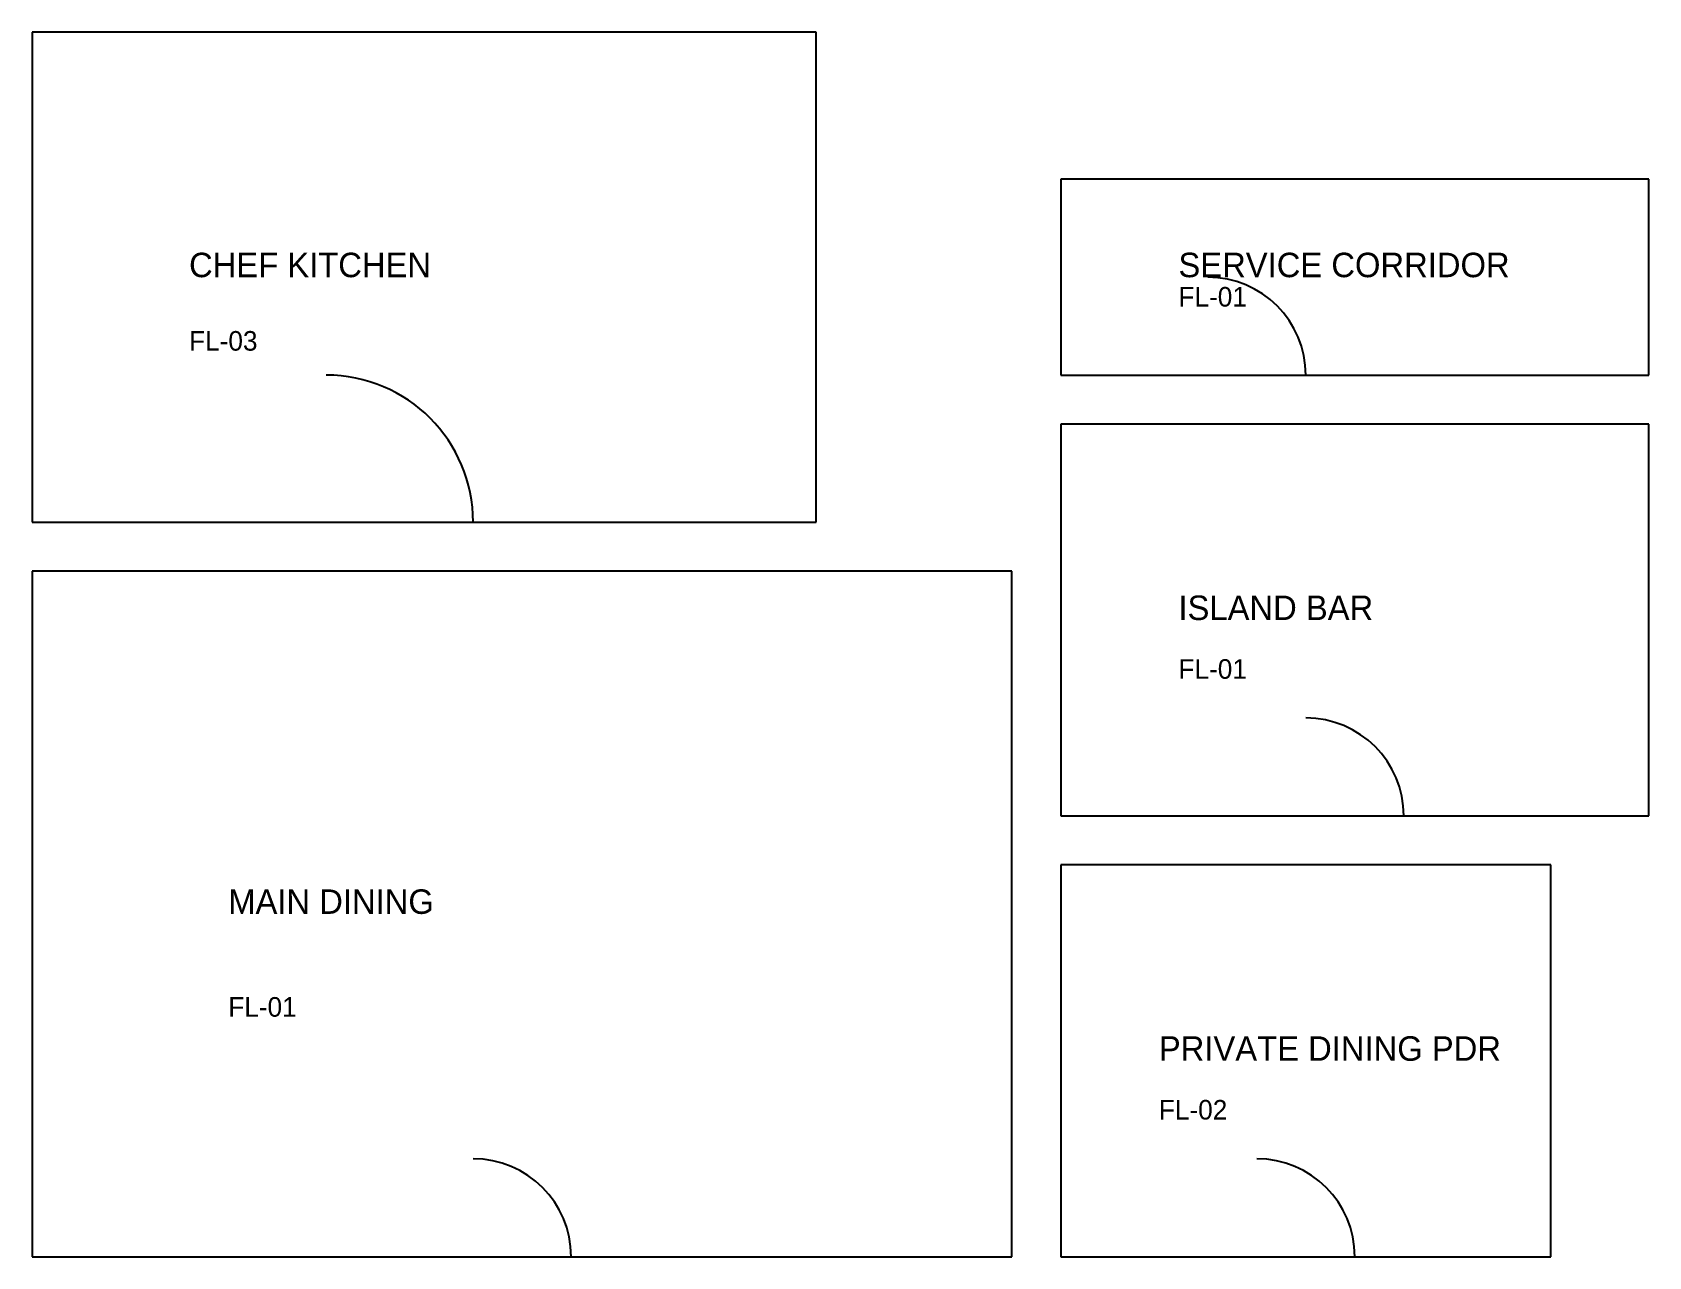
# Model space of a CAD drawing. Header units: millimetres. Extents: x 0 to 16500, y 0 to 12500.
import ezdxf

# ---------------------------------------------------------------- set-up
doc = ezdxf.new("R2010")
doc.units = ezdxf.units.MM

# ---------------------------------------------------------------- blocks, each defined once
blk = doc.blocks.new('PDR_GLASS_DOOR_1000')
blk.add_line((0, 0), (1000, 0))
blk.add_arc((0, 0), 1000, 0, 90)
blk = doc.blocks.new('KITCHEN_DOUBLE_DOOR_1500')
blk.add_line((0, 0), (1500, 0))
blk.add_arc((0, 0), 1500, 0, 90)

msp = doc.modelspace()

# ---------------------------------------------------------------- linework, layer by layer
at = {"layer": 'HEAVY_ACOUSTIC_PARTITION'}
for p, q in [((8000, 12500), (0, 12500)), ((0, 12500), (0, 7500)), ((8000, 7500), (8000, 12500)), ((16500, 11000), (10500, 11000)), ((10500, 11000), (10500, 9000)), ((16500, 9000), (16500, 11000)), ((10500, 9000), (16500, 9000)), ((16500, 8500), (10500, 8500)), ((10500, 8500), (10500, 4500)), ((16500, 4500), (16500, 8500)), ((0, 7500), (8000, 7500)), ((10000, 7000), (0, 7000)), ((0, 7000), (0, 0)), ((10000, 0), (10000, 7000)), ((10500, 4500), (16500, 4500)), ((15500, 4000), (10500, 4000)), ((10500, 4000), (10500, 0)), ((15500, 0), (15500, 4000)), ((0, 0), (10000, 0)), ((10500, 0), (15500, 0))]:
    msp.add_line(p, q, dxfattribs=at)

# ---------------------------------------------------------------- block references
at = {"layer": 'KITCHEN_FIRE_DOORS'}
for name, p in [('PDR_GLASS_DOOR_1000', (12000, 9000)), ('KITCHEN_DOUBLE_DOOR_1500', (3000, 7500)), ('PDR_GLASS_DOOR_1000', (13000, 4500)), ('PDR_GLASS_DOOR_1000', (4500, 0)), ('PDR_GLASS_DOOR_1000', (12500, 0))]:
    msp.add_blockref(name, p, dxfattribs=at)

# ---------------------------------------------------------------- texts
at = {"layer": 'DINING_TEXT'}
for s, p in [('CHEF KITCHEN', (1600, 10000)), ('SERVICE CORRIDOR', (11700, 10000)), ('ISLAND BAR', (11700, 6500)), ('MAIN DINING', (2000, 3500)), ('PRIVATE DINING PDR', (11500, 2000))]:
    msp.add_text(s, height=250, dxfattribs=at).set_placement(p)
at = {"layer": 'PARQUET_FLOOR_TILES'}
for s, p in [('FL-01', (11700, 9700)), ('FL-03', (1600, 9250)), ('FL-01', (11700, 5900)), ('FL-01', (2000, 2450)), ('FL-02', (11500, 1400))]:
    msp.add_text(s, height=200, dxfattribs=at).set_placement(p)

doc.saveas('drawing.dxf')
